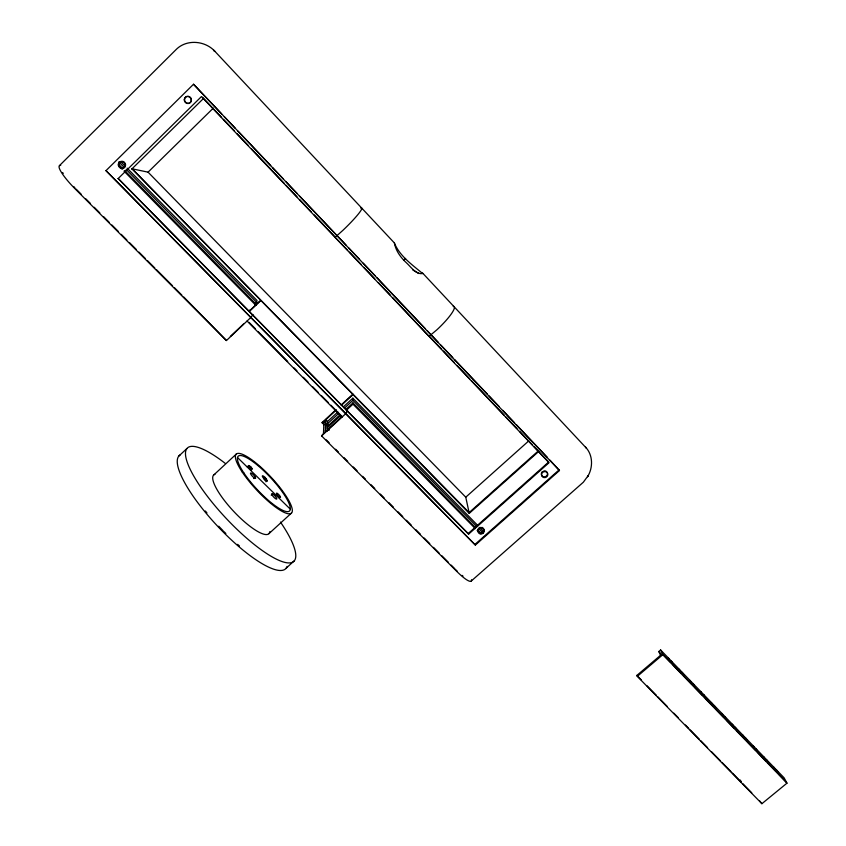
<?xml version="1.0" encoding="UTF-8"?>
<svg xmlns="http://www.w3.org/2000/svg" width="846" height="846" viewBox="0 0 846 846"><rect width="100%" height="100%" fill="white"/><g stroke="black" fill="none" stroke-linecap="round" stroke-linejoin="round"><path stroke-width="1.27" d="M327.18 431.206L327.497 421.509L337.829 412.002M325.372 432.211L325.446 430.18M325.52 428.15L325.594 426.151L327.423 423.814L338.749 413.387M336.433 409.919L325.763 419.764L325.319 431.809L342.017 416.444L330.976 405.266M325.816 423.296L323.955 421.424L323.468 433.512L321.596 435.912L456.576 571.209A24.481 4.6 48.5 0 0 471.529 579.764M324.007 424.956L322.189 422.429L335.629 410.035M254.699 304.074L256.602 302.265L257.036 300.52L127.143 168.143M252.975 314.627L250.828 317.472L226.453 340.547L75.273 189.018A27.992 5.256 45 0 1 60.701 165.372M226.453 340.547L183.741 296.988M469.255 513.363L132.039 168.788L148.071 172.161L465.765 497.194L469.255 513.363L538.722 451.468M59.484 165.605L175.862 49.808C186.31 38.905 205.102 40.481 214.947 51.395L394.384 242.95C395.748 250.744 400.697 257.607 406.524 262.894C410.691 266.723 416.01 274.696 422.662 273.575C412.594 265.02 399.608 256.127 394.373 242.961M550.069 460.224L559.47 470.545L475.367 545.057L105.983 170.649L193.523 84.24L221.673 113.924M118.197 178.538L201.443 96.571L548.991 462.73L468.642 534.112L118.197 178.538L468.642 534.112M131.733 169.105L203.262 98.707M148.071 172.161L213.329 108.108M248.692 311.307L250.543 309.551M249.528 310.82L259.87 301.028M249.348 311.465L260.684 300.637M230.355 336.444L243.468 324.039M178.665 456.237L186.839 448.592M403.933 259.976L405.594 258.432M213.985 474.775L236.489 453.879M247.117 466.728C253.472 463.375 252.986 476.012 248.491 465.469M247.476 466.876L248.84 465.607M248.428 467.552L249.792 466.294M248.957 468.039L250.321 466.781M249.485 468.578L250.85 467.32M249.951 469.139L251.325 467.88M250.353 469.689L251.717 468.42M250.649 470.175L252.013 468.906M253.62 477.99L254.995 476.721A3.638 0.867 46.8 0 0 251.939 473.538A3.638 0.867 46.8 0 0 250.532 473.559L250.744 474.067A3.638 0.867 46.8 0 0 254.181 477.874A3.638 0.867 46.8 0 0 255.365 477.334L254.995 476.721M253.99 478.614L255.365 477.334M341.393 404.716L352.909 394.099M322.157 423.085L323.955 421.424M341.287 405.446L352.93 394.712M263.635 478.635L264.988 477.387L267.22 481.078A3.574 0.846 46.9 0 1 264.238 479.048A3.574 0.846 46.9 0 1 262.345 475.896A3.574 0.846 46.9 0 1 264.988 477.387M264.28 479.312L265.633 478.064M343.455 406.81L352.845 398.159L477.958 525.662M264.861 480.01L266.215 478.762M265.358 480.676L266.712 479.428M344.407 408.174L352.898 400.348L352.845 398.159M265.94 481.786L267.294 480.539M327.339 426.479L340.124 414.699M345.623 409.633L352.951 402.886L474.902 527.026M340.113 416.01L327.296 427.822L329.083 429.62M346.553 410.088L352.983 404.166L352.951 402.886M321.596 435.912L345.75 413.673L347.6 410.638M271.196 495.143L272.571 493.884A3.617 0.867 47.1 0 1 276.695 498.368A3.617 0.867 47.1 0 1 273.893 497.279A3.617 0.867 47.1 0 1 272.137 493.715L272.571 493.884M268.954 533.636L291.532 513.014M286.117 568.216L294.313 560.792M105.983 170.649L475.367 545.057M465.765 497.194L528.792 440.861M538.447 450.781L469.086 512.602L132.039 168.788M468.462 533.297L548.694 462.011L534.175 446.72M475.177 544.232L559.164 469.816M471.148 581.128L583.349 482.209L588.234 475.537L587.526 476.774C593.173 467.806 593.141 454.947 585.485 447.09L586.172 447.915L422.514 272.972M660.546 655.312L658.812 651.526L660.631 649.982L784.073 777.781L786.97 783.163L761.886 803.7L637.292 676.377L636.901 675.394L662.365 653.757L670.233 661.9L668.456 658.082M637.292 676.377L662.809 654.709L660.631 649.982M193.523 84.24L559.47 470.545M418.929 273.554L412.774 269.937M462.075 575.386L462.984 576.094M237.525 457.559L290.294 509.133M81.184 194.178L77.462 190.435A29.811 5.584 45 0 1 76.172 189.134M85.848 198.852L90.511 203.526M94.234 207.259L99.828 212.875M103.561 216.608L109.155 222.212M111.947 225.025L118.482 231.561M121.274 234.363L126.868 239.978M129.66 242.781L136.195 249.316M138.987 252.129L145.512 258.665M147.384 260.536L154.839 268.013M156.7 269.885L172.552 285.768M174.413 287.64L181.869 295.117M326.281 439.888L329.083 442.691M335.608 449.237L338.4 452.039M343.994 457.644L347.727 461.387M353.321 466.992L357.044 470.736M362.638 476.34L365.44 479.143M371.034 484.747L374.757 488.491M380.351 494.096L384.084 497.839M388.737 502.503L393.401 507.177M398.064 511.851L402.728 516.525M406.45 520.269L411.114 524.943M415.777 529.607L420.441 534.281M424.163 538.024L429.757 543.629M433.49 547.373L439.085 552.977M441.876 555.78L448.401 562.326M451.204 565.128L454.926 568.861M327.423 423.814L329.2 425.601M322.189 422.429L324.05 424.301M327.275 428.488L329.073 430.297M325.763 419.764L327.497 421.509M249.052 322.358L255.492 328.872M258.252 331.674L287.714 361.475M294.154 367.999L296.914 370.791M303.365 377.316L307.965 381.969M312.565 386.633L318.085 392.216M321.766 395.949L328.216 402.463M247.064 321.036L342.017 417.11M120.661 161.544L125.293 166.26M118.768 161.872L124.32 167.529M126.17 169.412L256.602 302.265M352.898 400.348L476.88 526.635M478.73 528.528L483.352 533.234M118.281 163.987L122.903 168.692M124.753 170.585L256.095 304.285L255.841 305.311L123.981 171.114M477.673 529.85L481.374 533.615M118.451 165.488L122.141 169.242M352.983 404.166L475.272 528.613M477.123 530.495L479.904 533.329M636.901 675.394L641.279 679.877M647.063 685.799L656.454 695.391M657.955 696.924L667.283 706.463M673.85 713.167L678.058 717.471M685.44 725.022L688.76 728.417M690.241 729.929L699.409 739.309M700.879 740.81L707.563 747.642M711.465 751.629L720.538 760.903M721.987 762.383L731.007 771.605M732.456 773.085L741.424 782.254L740.366 780.075M742.862 783.724L751.777 792.839M759.697 800.94L761.886 803.7M480.718 528.475L483.626 531.531M786.41 782.116L779.018 774.471L776.713 770.167M662.809 654.709L786.97 783.163M658.812 651.526L660.557 653.323M224.391 116.79L235.283 128.285M238.012 131.151L270.699 165.626M272.518 167.54L283.41 179.024M286.138 181.901L297.031 193.396M299.759 196.261L346.014 245.044M348.732 247.91L359.571 259.341M363.177 263.148L374.926 275.532M376.734 277.435L425.517 328.883M427.325 330.786L438.207 342.26M440.935 345.147L452.758 357.604M454.577 359.529L487.317 394.056M489.136 395.97L499.14 406.514M502.778 410.352L514.601 422.82M516.42 424.734L547.341 457.348M202.575 97.311L221.631 117.393M223.439 119.307L234.331 130.781M237.06 133.647L247.952 145.121M251.579 148.949L284.245 183.371M286.064 185.285L296.957 196.758M299.674 199.624L311.476 212.06M314.194 214.926L334.159 235.971M347.706 250.236L335.058 237.345L342.767 230.461A26.353 2.887 -44.1 0 0 360.734 208.105M349.504 252.129L361.231 264.491M363.939 267.347L374.767 278.757M378.374 282.553L390.101 294.916M392.808 297.76L429.028 336.348L436.8 329.877A25.761 4.801 -43.8 0 0 453.255 306.347M429.81 336.75L441.601 349.176M443.42 351.09L454.313 362.564M457.03 365.44L469.742 378.818M471.55 380.732L504.227 415.164M506.045 417.067L516.927 428.552M519.656 431.418L532.356 444.806M62.667 172.552L63.217 173.472M773.857 767.206L776.142 771.489L768.707 763.801L766.455 759.539M763.578 756.557L765.82 760.808L758.344 753.077L756.134 748.858M753.247 745.865L755.436 750.064L747.917 742.291L745.76 738.124M742.851 735.1L744.988 739.256L737.437 731.441L735.333 727.317M732.403 724.282L734.497 728.395L726.894 720.528L724.842 716.456M721.892 713.411L723.933 717.471L716.287 709.561L714.288 705.532M711.327 702.466L713.315 706.484L705.627 698.521L703.682 694.545M700.7 691.468L702.635 695.433L694.904 687.428L693.011 683.505M690.008 680.396L691.901 684.319L684.128 676.271L682.278 672.39M679.264 669.271L681.093 673.141L673.279 665.051L671.481 661.212M74.903 187.823A29.811 5.584 45 0 1 73.665 186.501M457.073 570.955A26.11 4.896 48.5 0 1 456.005 569.929M483.214 528.168A3.12 2.94 -13.6 0 1 481.575 533.065A3.12 2.94 -13.6 0 1 477.958 529.385M478.307 528.676A3.12 2.94 -13.6 0 1 478.825 528.084M479.492 527.618A3.12 2.94 -13.6 0 1 480.253 527.344M481.86 527.375A3.12 2.94 -13.6 0 1 482.601 527.682M546.749 471.793A3.151 2.982 -21.7 0 1 545.036 476.784A3.151 2.982 -21.7 0 1 541.44 473.02M541.8 472.301A3.151 2.982 -21.7 0 1 542.339 471.687M543.788 470.947A3.151 2.982 -21.7 0 1 546.135 471.296M125.092 163.109A3.543 3.342 46.6 0 1 122.511 168.164A3.543 3.342 46.6 0 1 118.895 163.415A3.543 3.342 46.6 0 1 124.531 162.369M287.132 566.397A77.652 20.431 46.8 0 1 219.6 528.316A77.652 20.431 46.8 0 1 180.166 454.894M280.46 522.067A77.747 19.955 46.8 0 1 271.936 556.774A77.747 19.955 46.8 0 1 190.805 470.577A77.747 19.955 46.8 0 1 225.173 463.333M269.811 531.637A40.28 10.332 46.8 0 1 234.818 512.57A40.28 10.332 46.8 0 1 214.947 474.331M239.418 545.913A74.776 19.68 46.8 0 1 237.62 544.369M225.861 533.477A74.776 19.68 46.8 0 1 224.063 531.69M223.164 530.791A74.776 19.68 46.8 0 1 218.733 526.201M206.953 512.93A74.776 19.68 46.8 0 1 205.367 511.005M280.163 497.416L279.825 497.289A2.866 0.677 47.1 0 1 276.557 493.736A2.866 0.677 47.1 0 1 278.757 494.582A2.866 0.677 47.1 0 1 280.163 497.416M214.863 51.447L213.541 50.147L214.863 51.447M480.158 533.847A3.12 2.94 -13.6 0 0 484.155 530.315A3.12 2.94 -13.6 0 0 479.026 528.887A3.12 2.94 -13.6 0 0 480.158 533.847M543.703 477.493A3.151 2.993 -21.7 0 0 547.764 473.887A3.151 2.993 -21.7 0 0 542.624 472.417A3.151 2.993 -21.7 0 0 543.703 477.493M118.366 164.907A3.543 3.352 46.6 0 0 123.59 168.09A3.543 3.352 46.6 0 0 123.474 162.104A3.543 3.352 46.6 0 0 118.366 164.907M184.28 99.87A3.585 3.405 55.8 0 0 189.504 103.138A3.585 3.405 55.8 0 0 189.462 97.026A3.585 3.405 55.8 0 0 184.28 99.87M184.523 99.659A3.585 3.405 55.8 0 0 189.737 102.916A3.585 3.405 55.8 0 0 189.694 96.814A3.585 3.405 55.8 0 0 184.523 99.659M243.849 472.914A37.52 8.946 46.9 0 0 288.846 511.407A37.52 8.946 46.9 0 0 258.918 466.421A37.52 8.946 46.9 0 0 243.849 472.914M242.305 472.153A40.407 9.644 46.9 0 0 290.749 513.554A40.407 9.644 46.9 0 0 258.464 465.067A40.407 9.644 46.9 0 0 242.305 472.153"/></g></svg>
